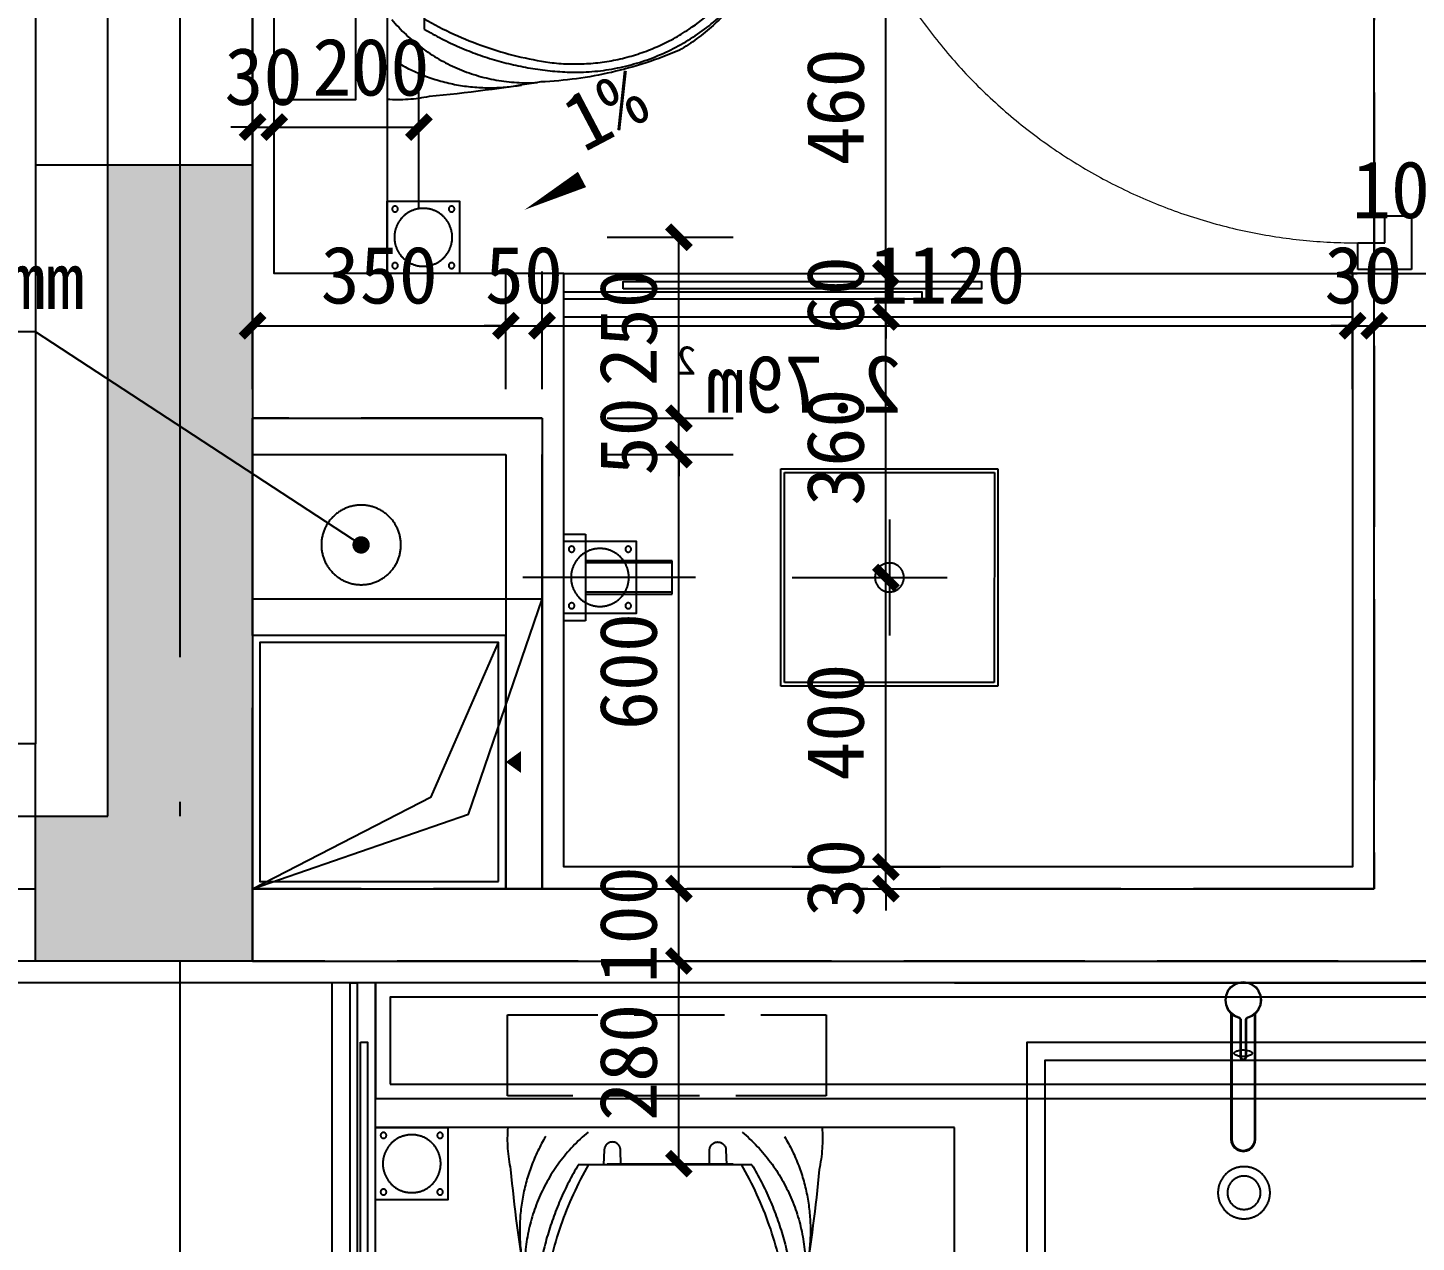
# Model space of a CAD drawing. Header units: millimetres. Extents: x -15 to 66915, y -15 to 18798.
# Drawn here: x 42905 to 44824, y 13074 to 14752 of the extents above; entities that cross this region are included whole.
import ezdxf
from ezdxf.xclip import XClip

# ---------------------------------------------------------------- set-up
doc = ezdxf.new("R2010")
doc.units = ezdxf.units.MM
doc.header["$LTSCALE"] = 1000
doc.header["$XCLIPFRAME"] = 2
for name, pattern in [('1#2#楼$0$DOTE', [2.42, 2, -0.2, 0.02, -0.2]), ('105-WC$0$__DASH', [0.35, 0.25, -0.1]), ('105-WC$0$DASH', [0.35, 0.25, -0.1]), ('105-墙体$0$给排水_排水-污水', [0]), ('DASH', [0.35, 0.25, -0.1])]:
    doc.linetypes.add(name, pattern=pattern)
doc.layers.get('Defpoints').update_dxf_attribs({"color": 4, "linetype": 'DASH'})
for name, color, linetype in [('1#2#楼$0$A-ANNO-DIM-SYMB', 3, 'Continuous'), ('1#2#楼$0$A-ANNO-DIMS', 3, 'Continuous'), ('1#2#楼$0$A-ANNO-DOTE', 10, '1#2#楼$0$DOTE'), ('1#2#楼$0$A-ANNO-IDEN', 3, 'Continuous'), ('1#2#楼$0$A-ANNO-TEXT', 7, 'Continuous'), ('105-WC$0$A-FLOR-SPCL', 225, 'Continuous'), ('105-WC$0$BS-STAIR', 225, 'Continuous'), ('105-WC$0$FF-FIXT', 225, 'Continuous'), ('105-WC$0$FF-洁具及配件', 31, 'Continuous'), ('105-WC$0$洁具', 225, 'Continuous'), ('105-墙体$0$A-COLU-CONC-HATC', 204, 'Continuous'), ('105-墙体$0$A-DOOR', 51, 'Continuous'), ('105-墙体$0$A-FLOR-UNDR', 177, 'Continuous'), ('105-墙体$0$A-FURN-MOVE', 47, 'Continuous'), ('105-墙体$0$A-WALL-BLOK', 131, 'Continuous'), ('105-墙体$0$A-WALL-CONC', 9, 'Continuous'), ('105-墙体$0$A-WALL-INSL', 241, 'Continuous'), ('105-墙体$0$A-WALL-STUD', 133, 'Continuous'), ('105-墙体$0$P_drainage-sanitary', 93, '105-墙体$0$给排水_排水-污水')]:
    doc.layers.add(name, color=color, linetype=linetype)
doc.styles.add('1#2#楼$0$_TCH_DIM', font='')
doc.styles.add('1#2#楼$0$_TCH_DIM_T3', font='')
doc.styles.add('105-WC$0$_TCH_SPACE', font='')
doc.styles.get('1#2#楼$0$_TCH_DIM').set_extended_font_data('SimSun')
doc.styles.get('1#2#楼$0$_TCH_DIM_T3').set_extended_font_data('SimSun')
doc.styles.get('105-WC$0$_TCH_SPACE').set_extended_font_data('SimSun')
doc.dimstyles.new('1#2#楼$0$_TCH_ARCH&&30', dxfattribs={"dimtxt": 79.303797, "dimasz": 30, "dimexe": 75, "dimexo": 90, "dimgap": 30, "dimtad": 1, "dimdec": 0, "dimzin": 0, "dimdsep": 46, "dimtxsty": '1#2#楼$0$_TCH_DIM_T3', "dimblk": '1#2#楼$0$_ArchTick', "dimcen": 0.09, "dimclrt": 7, "dimazin": 2, "dimtfac": 1, "dimtdec": 0, "dimtix": 1, "dimtmove": 2, "dimatfit": 3, "dimfxl": 100, "dimtolj": 1, "dimtzin": 0, "dimarcsym": 0})

# ---------------------------------------------------------------- blocks, each defined once
blk = doc.blocks.new('105-墙体$0$AUDIT_I_230620153711-0')
at = {"layer": '105-墙体$0$A-FLOR-UNDR'}
blk.add_lwpolyline([(0, 400), (400, 400), (400, 0), (0, 0)], close=True, dxfattribs=at)
blk.add_lwpolyline([(0, 0), (103.1, 298.2), (400, 400)], dxfattribs=at)
at = {"layer": '105-墙体$0$A-FURN-MOVE'}
blk.add_lwpolyline([(175, 350, 0, 30, 0), (175, 370.8, 30, 30, 0)], format="xyseb", dxfattribs=at)
for points in [[(0, 350), (350, 350), (350, 0), (0, 0)], [(10, 340), (340, 340), (340, 10), (10, 10)]]:
    blk.add_lwpolyline(points, close=True, dxfattribs=at)
blk.add_lwpolyline([(0, 0), (127.1, 246.7), (340, 340)], dxfattribs=at)
blk = doc.blocks.new('105-墙体$0$$WINLIB2D$00000001')
at = {"color": 0}
for points in [[(-0.5, 0.5), (-0.5, -0.5)], [(-0.5, 0.5), (0.5, 0.5)], [(0.5, -0.5), (0.5, 0.5)], [(0.5, 0.1667), (-0.5, 0.1667)], [(0.5, -0.1667), (-0.5, -0.1667)], [(-0.5, -0.5), (0.5, -0.5)]]:
    blk.add_lwpolyline(points, dxfattribs=at)
blk = doc.blocks.new('105-墙体$0$$DorLib2D$00000009')
for p, q in [((0.4129, 0.9053), (0.4129, 0.0807)), ((0.4541, 0.9053), (0.4129, 0.9053)), ((0.4541, 0.0807), (0.4541, 0.9053)), ((0.4129, 0.7822), (0.378, 0.7822)), ((0.489, 0.7822), (0.4541, 0.7822)), ((0.4129, 0.6235), (0.378, 0.6235)), ((0.489, 0.6235), (0.4541, 0.6235)), ((-0.4941, 0.0807), (-0.4529, 0.0807)), ((-0.4941, -0.0018), (-0.4941, 0.0807)), ((-0.4529, 0.0807), (-0.4529, 0.0395)), ((0.4129, 0.0807), (0.4541, 0.0807)), ((0.4953, 0.0807), (0.4541, 0.0807)), ((0.4541, 0.0807), (0.4541, 0.0395)), ((0.4953, -0.0018), (0.4953, 0.0807)), ((-0.4529, 0.0395), (-0.4117, 0.0395)), ((-0.4117, 0.0395), (-0.4117, -0.0018)), ((0.4541, 0.0395), (0.4129, 0.0395)), ((0.4129, 0.0395), (0.4129, -0.0018)), ((-0.4941, -0.0018), (-0.4941, -0.0018)), ((-0.4117, -0.0018), (-0.4941, -0.0018)), ((0.4129, -0.0018), (0.4953, -0.0018)), ((0.4953, -0.0018), (0.4953, -0.0018))]:
    blk.add_line(p, q)
at = {"lineweight": 13}
for p, q in [((0.378, 0.7822), (0.378, 0.6235)), ((0.489, 0.7822), (0.489, 0.6235))]:
    blk.add_line(p, q, dxfattribs=at)
blk.add_arc((0.3716, 0.0817), 0.8246, 87.134, 180.0717, dxfattribs=at)
blk = doc.blocks.new('105-墙体')
at = {"layer": '105-墙体$0$A-COLU-CONC-HATC'}
for points in [[(-700, 6200), (-700, 7100), (-900, 7100), (-900, 6000)], [(-900, 6000), (-600, 6000), (-600, 6200), (-700, 6200)]]:
    blk.add_hatch(color=256, dxfattribs=at).paths.add_polyline_path(points)
at = {"layer": '105-墙体$0$A-DOOR'}
blk.add_line((-2450, 6950), (-2450, 7850), dxfattribs=at)
at = {"layer": '105-墙体$0$A-WALL-BLOK'}
for p, q in [((-2450, 6950), (-2550, 6950)), ((-2450, 6100), (-2450, 6950)), ((-1250, 6100), (-2450, 6100)), ((-900, 6100), (-1250, 6100)), ((-900, 6000), (-900, 6100)), ((-2450, 6000), (-2750, 6000)), ((-1250, 6000), (-2450, 6000)), ((-900, 6000), (-1250, 6000))]:
    blk.add_line(p, q, dxfattribs=at)
at = {"layer": '105-墙体$0$A-WALL-CONC'}
for p, q in [((-700, 7100), (-900, 7100)), ((-900, 7100), (-900, 6000)), ((-700, 6200), (-700, 7100)), ((-600, 6200), (-700, 6200)), ((-600, 6000), (-600, 6200)), ((-900, 6000), (-600, 6000))]:
    blk.add_line(p, q, dxfattribs=at)
at = {"layer": '105-墙体$0$A-WALL-INSL'}
for q in [(-700, 7100), (-600, 6300)]:
    blk.add_line((-600, 7100), q, dxfattribs=at)
at = {"layer": '105-墙体$0$A-WALL-STUD'}
for p, q in [((-900, 6750), (-1300, 6750)), ((-1300, 6750), (-1300, 6100)), ((-900, 6700), (-900, 6750)), ((-900, 6700), (-1250, 6700)), ((-1250, 6700), (-1250, 6100))]:
    blk.add_line(p, q, dxfattribs=at)
at = {"layer": '105-墙体$0$P_drainage-sanitary'}
blk.add_circle((-1050, 6575), 55, dxfattribs=at)
at = {"layer": '105-墙体$0$A-DOOR'}
for name, p, xscale, yscale, zscale, rotation in [('105-墙体$0$$DorLib2D$00000009', (-2500, 7400), 900, -900, 100, 90), ('105-墙体$0$$WINLIB2D$00000001', (-750, 7450), 700, -300, 300, 270), ('105-墙体$0$$WINLIB2D$00000001', (-375, 6150), -450, 300, 300, 180)]:
    blk.add_blockref(name, p, dxfattribs=dict(at, xscale=xscale, yscale=yscale, zscale=zscale, rotation=rotation))
at = {"layer": '105-墙体$0$A-FURN-MOVE', "rotation": 90}
blk.add_blockref('105-墙体$0$AUDIT_I_230620153711-0', (-900, 6100), dxfattribs=at)
blk = doc.blocks.new('105-WC$0$A$C569A68CE')
at = {"layer": '105-WC$0$A-FLOR-SPCL'}
for p, q in [((-17.2, -195.2), (-16.1, -195.2)), ((14, -195.2), (15.1, -195.2))]:
    blk.add_line(p, q, dxfattribs=at)
for points in [[(20.6, 14.3), (16.6, 19.5), (11.4, 23.5), (5.4, 25.9), (-1, 26.8), (-7.5, 25.9), (-13.5, 23.5), (-18.7, 19.5), (-22.7, 14.3), (-25.1, 8.3), (-26, 1.8), (-25.1, -4.6), (-22.7, -10.6), (-18.7, -15.8), (-13.5, -19.8), (-7.6, -22.2), (-6.7, -22.7), (-6, -23.2), (-5.4, -24), (-5, -24.8), (-5, -25.7), (-5, -76.2), (-4.9, -77.3), (-4.6, -78.2), (-3.9, -79), (-3, -79.7), (-2.1, -80), (-1, -80.2), (0, -80), (0.9, -79.7), (1.8, -79), (2.5, -78.2), (2.9, -77.3), (3, -76.2), (3, -25.7), (3, -24.8), (3.3, -24), (3.9, -23.2), (4.6, -22.7), (5.5, -22.2), (11.4, -19.8), (16.6, -15.8), (20.6, -10.6), (23.1, -4.6), (24, 1.8), (23.1, 8.3)], [(20.2, 14), (16.3, 19.1), (11.2, 23), (5.3, 25.4), (-1, 26.3), (-7.3, 25.4), (-13.2, 23), (-18.3, 19.1), (-22.2, 14), (-24.6, 8.1), (-25.5, 1.8), (-24.6, -4.5), (-22.2, -10.4), (-18.3, -15.5), (-13.2, -19.4), (-7.3, -21.8), (-6.4, -22.3), (-5.6, -22.9), (-4.9, -23.8), (-4.5, -24.7), (-4.5, -25.7), (-4.5, -76.2), (-4.4, -77.2), (-4.1, -78), (-3.5, -78.7), (-2.7, -79.3), (-1.9, -79.6), (-1, -79.7), (-0.1, -79.6), (0.7, -79.3), (1.5, -78.7), (2.1, -78), (2.4, -77.2), (2.5, -76.2), (2.5, -25.7), (2.5, -24.7), (2.9, -23.8), (3.6, -22.9), (4.4, -22.3), (5.3, -21.8), (11.2, -19.4), (16.3, -15.5), (20.2, -10.4), (22.6, -4.5), (23.5, 1.8), (22.6, 8.1)], [(16, -16.3), (15, -17.1), (15, -190.2), (14.4, -194.3), (12.8, -198.2), (10.3, -201.5), (7, -204), (3.1, -205.6), (-1, -206.2), (-5.2, -205.6), (-9, -204), (-12.3, -201.5), (-14.9, -198.2), (-16.5, -194.3), (-17, -190.2), (-17, -17.1), (-18, -16.3), (-18, -190.2), (-17.5, -194.6), (-15.8, -198.7), (-13.1, -202.2), (-9.5, -204.9), (-5.4, -206.6), (-1, -207.2), (3.4, -206.6), (7.5, -204.9), (11, -202.2), (13.7, -198.7), (15.4, -194.6), (16, -190.2)], [(15, -17.1), (11.4, -19.8), (5.5, -22.2), (4.6, -22.7), (3.9, -23.2), (3.3, -24), (3, -24.8), (3, -25.7), (3, -76.2), (2.8, -77.9), (1.8, -79), (0.5, -80), (-1.6, -80.2), (-3, -79.7), (-3.9, -79), (-4.9, -77.9), (-5, -76.2), (-5, -25.7), (-5, -24.8), (-5.4, -24), (-6, -23.2), (-6.7, -22.7), (-7.6, -22.2), (-13.5, -19.8), (-17, -17.1), (-17, -190.2), (-16.5, -194.3), (-14.9, -198.2), (-12.3, -201.5), (-9, -204), (-5.2, -205.6), (-1, -206.2), (3.1, -205.6), (7, -204), (10.3, -201.5), (12.8, -198.2), (14.4, -194.3), (15, -190.2)]]:
    blk.add_lwpolyline(points, close=True, dxfattribs=at)
blk.add_lwpolyline([(-13.5, -71.5), (-13.5, -71.3), (-13.5, -71.2), (-13.4, -71), (-13.4, -70.8), (-13.3, -70.6), (-13.2, -70.5), (-13.1, -70.3), (-12.9, -70.1), (-12.8, -70), (-12.6, -69.8), (-12.2, -69.5), (-11.7, -69.2), (-11.1, -68.9), (-10.5, -68.6), (-9.9, -68.3), (-9.2, -68.1), (-7.6, -67.7), (-5.8, -67.4), (-4, -67.2), (-2, -67), (-0.1, -67), (1.9, -67.2), (3.7, -67.4), (5.5, -67.7), (7.1, -68.1), (7.8, -68.3), (8.5, -68.6), (9.1, -68.9), (9.6, -69.2), (10.1, -69.5), (10.5, -69.8), (10.7, -70), (10.9, -70.1), (11, -70.3), (11.1, -70.5), (11.2, -70.6), (11.3, -70.8), (11.4, -71), (11.4, -71.2), (11.5, -71.3), (11.5, -71.5), (11.5, -71.7), (11.4, -71.9), (11.4, -72.1), (11.3, -72.2), (11.2, -72.4), (11.1, -72.6), (11, -72.7), (10.9, -72.9), (10.7, -73.1), (10.5, -73.2), (10.1, -73.6), (9.6, -73.9), (9.1, -74.2), (8.5, -74.4), (7.8, -74.7), (7.1, -74.9), (5.5, -75.4), (3.7, -75.7), (1.9, -75.9), (-0.1, -76), (-2, -76), (-4, -75.9), (-5.8, -75.7), (-7.6, -75.4), (-9.2, -74.9), (-9.9, -74.7), (-10.5, -74.4), (-11.1, -74.2), (-11.7, -73.9), (-12.2, -73.6), (-12.6, -73.2), (-12.8, -73.1), (-12.9, -72.9), (-13.1, -72.7), (-13.2, -72.6), (-13.3, -72.4), (-13.4, -72.2), (-13.4, -72.1), (-13.5, -71.9), (-13.5, -71.7), (-13.5, -71.5)], dxfattribs=at)
blk = doc.blocks.new('105-WC$0$A$C05716B03')
at = {"layer": '105-WC$0$A-FLOR-SPCL'}
for points in [[(-100, 400), (500, 400), (500, 0), (-100, 0)], [(475, 25), (-75, 25), (-75, 375), (475, 375)]]:
    blk.add_lwpolyline(points, close=True, dxfattribs=at)
for radius in [36, 23]:
    blk.add_circle((200, 192.2), radius, dxfattribs=at)
blk = doc.blocks.new('105-WC$0$A$C4A066A6E')
at = {"layer": '105-WC$0$FF-FIXT', "color": 8}
blk.add_blockref('105-WC$0$A$C569A68CE', (0, 456.5), dxfattribs=at)
at = {"layer": '105-WC$0$FF-洁具及配件', "color": 8, "ltscale": 0.01, "xscale": -1}
blk.add_blockref('105-WC$0$A$C05716B03', (200, 0), dxfattribs=at)
blk = doc.blocks.new('105-WC$0$dfghrtjrtuj6')
at = {"layer": '105-WC$0$A-FLOR-SPCL'}
for points in [[(-217, 0, 0.071142), (-213, -58.1, 0.019152), (-192.8, -212.4, 0.090609), (-149, -404.1, 0.163158), (-38.2, -508, 0.273043), (72.6, -489.5, 0.094885), (149, -404.1, 0.090609), (192.8, -212.4, 0.019152), (213, -58.1, 0.071142), (217, 0)], [(-165, -12.4, 0.180688), (-197.1, -185.5, -4.705295)], [(-106.5, -6.4, 0.237416), (-193.6, -207.9, -3.87225)], [(106.5, -6.4, -0.237416), (193.6, -207.9, 3.87225)], [(165, -12.4, -0.180688), (197.1, -185.5, 4.705295)], [(-61.3, -50.9), (-61.5, -31.5, 1.018669), (-84.1, -31.5), (-85.1, -51.1)], [(61.3, -50.9), (61.5, -31.5, -1.018669), (84.1, -31.5), (85.1, -51.1)], [(-119.9, -51.4, 0.129606), (-179.5, -259.3, 0.211204), (-80.1, -482.5, 2.252949)], [(105.7, -51.3, -0.095348), (165.9, -224.7, -0.180567), (119.8, -417.3, -0.059956), (65.2, -480.7, -0.149733), (0, -503.9, -0.149733), (-65.2, -480.7, -0.059956), (-119.9, -417.3, -0.180567), (-165.9, -224.7, -0.095348), (-105.7, -51.3, 0.095348)], [(119.9, -51.4, -0.129606), (179.5, -259.3, -0.211204), (80.1, -482.5, -2.252949)]]:
    blk.add_lwpolyline(points, format="xyb", dxfattribs=at)
blk.add_lwpolyline([(-119.9, -51.4), (119.9, -51.4)], dxfattribs=at)
blk = doc.blocks.new('105-WC$0$A$C446C3F73')
at = {"layer": '105-WC$0$A-FLOR-SPCL'}
blk.add_lwpolyline([(-50, -50), (50, -50), (50, 50), (-50, 50)], close=True, dxfattribs=at)
for centre, radius in [((-39.1, 39.1), 4), ((0, 0), 40), ((39.1, 39.1), 4), ((-39.1, -39.1), 4), ((39.1, -39.1), 4)]:
    blk.add_circle(centre, radius, dxfattribs=at)
blk = doc.blocks.new('105-WC$0$fffterthfhfghfghrtth')
at = {"color": 0, "ltscale": 300}
blk.add_line((-182.2, 0), (56.6, 0), dxfattribs=at)
at = {"color": 0, "linetype": '105-WC$0$DASH', "ltscale": 300}
for points in [[(-300, 150), (-600, 150), (-600, -150), (-300, -150)], [(-305, 145), (-595, 145), (-595, -145), (-305, -145)], [(-30, 60), (-30, -60), (0, -60), (0, 60)], [(-30, 23), (-30, -23), (-150, -23), (-150, 23)], [(-150, -20), (-150, 20), (-30, 20), (-30, -20)]]:
    blk.add_lwpolyline(points, close=True, dxfattribs=at)
for points in [[(-450, 80), (-450, -80)], [(-370, 0), (-530, 0)]]:
    blk.add_lwpolyline(points, dxfattribs=at)
blk.add_circle((-450, 0), 20, dxfattribs=at)
blk = doc.blocks.new('105-WC', base_point=(0, -1800))
at = {"layer": '105-WC$0$A-FLOR-SPCL'}
for p, q in [((-185.9, -30), (-185.9, -950)), ((-970, -2130), (-170, -2130))]:
    blk.add_line(p, q, dxfattribs=at)
for points in [[(-1550, -950), (-1520, -950), (-1520, -1770), (-430, -1770), (-430, -950), (-30, -950), (-30, -30), (-1520, -30), (-1520, -50), (-1550, -50)], [(-1750, -3500), (-1750, -3470), (-1820, -3470), (-1820, -1930), (770, -1930), (770, -3470), (-850, -3470), (-850, -3500)], [(-970, -1930), (-1820, -1930), (-1820, -2530), (-970, -2530), (-970, -2130)]]:
    blk.add_lwpolyline(points, dxfattribs=at)
for points in [[(-142.3, -269.8), (-142.3, -710.2), (-30, -710.2), (-30, -269.8)], [(-512.2, -971), (-512.2, -961), (-1007.2, -961), (-1007.2, -971)], [(-430, -985.3), (-430, -975.3), (-925, -975.3), (-925, -985.3)], [(-170, -2090), (-1820, -2090), (-1820, -1930), (-170, -1930)], [(-134.7, -1929.9), (-144.7, -1929.9), (-144.7, -2524.9), (-134.7, -2524.9)], [(-190, -2070), (-1800, -2070), (-1800, -1950), (-190, -1950)], [(-149, -2012.1), (-159, -2012.1), (-159, -2607.1), (-149, -2607.1)]]:
    blk.add_lwpolyline(points, close=True, dxfattribs=at)
at = {"layer": '105-WC$0$A-FLOR-SPCL', "linetype": '105-WC$0$__DASH', "ltscale": 0.5}
blk.add_lwpolyline([(-792.7, -2086.4), (-352.3, -2086.4), (-352.3, -1974.1), (-792.7, -1974.1)], close=True, dxfattribs=at)
at = {"layer": '105-WC$0$BS-STAIR'}
for points in [[(-430, -950), (-1526.4, -950)], [(-430, -1010), (-1520, -1010)], [(-170, -3470), (-170, -1929.9)], [(-110, -3470), (-110, -1929.9)]]:
    blk.add_lwpolyline(points, dxfattribs=at)
at = {"layer": 'Defpoints'}
for points in [[(0, -1800), (0, 0), (-1550, 0), (-1550, -1800)], [(-400, -1150), (0, -1150), (0, -1800), (-400, -1800)], [(-1850, -1900), (800, -1900), (800, -3500), (-1850, -3500)]]:
    blk.add_lwpolyline(points, close=True, dxfattribs=at)
at = {"layer": '105-WC$0$A-FLOR-SPCL'}
for name, p, rotation in [('105-WC$0$dfghrtjrtuj6', (-185.9, -492.5), 270), ('105-WC$0$A$C446C3F73', (-235.9, -900), 180), ('105-WC$0$A$C446C3F73', (-480, -1370), 180), ('105-WC$0$A$C446C3F73', (-220, -2180), 90.00000000000001)]:
    blk.add_blockref(name, p, dxfattribs=dict(at, rotation=rotation))
at = {"layer": '105-WC$0$A-FLOR-SPCL', "xscale": -1}
blk.add_blockref('105-WC$0$A$C4A066A6E', (-1370, -2412.3), dxfattribs=at)
at = {"layer": '105-WC$0$FF-洁具及配件'}
blk.add_blockref('105-WC$0$dfghrtjrtuj6', (-570, -2130), dxfattribs=at)
at = {"layer": '105-WC$0$洁具', "extrusion": (0, 0, -1), "xscale": -1, "zscale": -1, "rotation": 359.9996984089175}
blk.add_blockref('105-WC$0$fffterthfhfghfghrtth', (430, -1370), dxfattribs=at)
at = {"layer": 'Defpoints', "style": '105-WC$0$_TCH_SPACE'}
for s, height, p in [('2', 39.7, (-612.9, -1089.6)), ('2.79m', 79.3, (-896.5, -1142.1))]:
    blk.add_text(s, height=height, dxfattribs=at).set_placement(p)
blk = doc.blocks.new('1#2#楼$0$bhgtfv')
ref = blk.add_blockref('105-墙体', (-6450, -10150), dxfattribs=dict(xscale=-1))
XClip(ref).set_block_clipping_path([(350, -2100.286610051), (-10450.0000000001, -2100), (-10449.9999999991, 4300.0000000001), (-7750, 4299.9999999999), (-7750, 11799.713389949), (349.9999999998, 11799.713389949)])
ref = blk.add_blockref('105-WC', (-5550, -4050), dxfattribs=dict(xscale=-1))
XClip(ref).set_block_clipping_path([(1250, -10000.2868623872), (-9550.0000000001, -10000.0002523362), (-9549.9999999991, -3600.0002523361), (-6850, -3600.0002523363), (-6850, 3899.7131376128), (1249.9999999997, 3899.7131376128)])
blk = doc.blocks.new('1#2#楼$0$_ArchTick')
at = {"color": 0, "linetype": 'ByBlock', "const_width": 0.4}
blk.add_lwpolyline([(-0.5, -0.5), (0.5, 0.5)], dxfattribs=at)
blk = doc.blocks.new('*D845')
at = {"layer": '1#2#楼$0$A-ANNO-DIMS', "color": 0, "lineweight": -2, "transparency": 16777216}
for p, q in [((43215.5, 14252.7), (43215.5, 14415.6)), ((43565.5, 14252.7), (43565.5, 14415.6)), ((43215.5, 14340.6), (43565.5, 14340.6))]:
    blk.add_line(p, q, dxfattribs=at)
at = {"layer": 'Defpoints', "color": 0, "transparency": 16777216}
for p in [(43565.5, 14340.6), (43215.5, 14162.7), (43565.5, 14162.7)]:
    blk.add_point(p, dxfattribs=at)
at = {"layer": '1#2#楼$0$A-ANNO-DIMS', "color": 0, "lineweight": -2, "transparency": 16777216, "xscale": 30, "yscale": 30, "zscale": 30, "rotation": 180}
blk.add_blockref('1#2#楼$0$_ArchTick', (43215.5, 14340.6), dxfattribs=at)
at = {"layer": '1#2#楼$0$A-ANNO-DIMS', "color": 0, "lineweight": -2, "transparency": 16777216, "xscale": 30, "yscale": 30, "zscale": 30}
blk.add_blockref('1#2#楼$0$_ArchTick', (43565.5, 14340.6), dxfattribs=at)
at = {"layer": '1#2#楼$0$A-ANNO-DIMS', "color": 7, "transparency": 16777216, "insert": (43390.5, 14410.2), "char_height": 79.3, "attachment_point": 5, "style": '1#2#楼$0$_TCH_DIM_T3'}
blk.add_mtext('\\A1;350', dxfattribs=at)
blk = doc.blocks.new('*D846')
at = {"layer": '1#2#楼$0$A-ANNO-DIMS', "color": 0, "lineweight": -2, "transparency": 16777216}
for p, q in [((43565.5, 14252.7), (43565.5, 14415.6)), ((43615.5, 14252.7), (43615.5, 14415.6)), ((43565.5, 14340.6), (43535.5, 14340.6)), ((43565.5, 14340.6), (43615.5, 14340.6)), ((43615.5, 14340.6), (43645.5, 14340.6))]:
    blk.add_line(p, q, dxfattribs=at)
at = {"layer": 'Defpoints', "color": 0, "transparency": 16777216}
for p in [(43615.5, 14340.6), (43565.5, 14162.7), (43615.5, 14162.7)]:
    blk.add_point(p, dxfattribs=at)
at = {"layer": '1#2#楼$0$A-ANNO-DIMS', "color": 0, "lineweight": -2, "transparency": 16777216, "xscale": 30, "yscale": 30, "zscale": 30}
blk.add_blockref('1#2#楼$0$_ArchTick', (43565.5, 14340.6), dxfattribs=at)
at = {"layer": '1#2#楼$0$A-ANNO-DIMS', "color": 0, "lineweight": -2, "transparency": 16777216, "xscale": 30, "yscale": 30, "zscale": 30, "rotation": 180}
blk.add_blockref('1#2#楼$0$_ArchTick', (43615.5, 14340.6), dxfattribs=at)
at = {"layer": '1#2#楼$0$A-ANNO-DIMS', "color": 7, "transparency": 16777216, "insert": (43590.5, 14410.2), "char_height": 79.3, "attachment_point": 5, "style": '1#2#楼$0$_TCH_DIM_T3'}
blk.add_mtext('\\A1;50', dxfattribs=at)
blk = doc.blocks.new('*D847')
at = {"layer": '1#2#楼$0$A-ANNO-DIMS', "color": 0, "lineweight": -2, "transparency": 16777216}
for p, q in [((43615.5, 14252.7), (43615.5, 14415.6)), ((44735.5, 14252.7), (44735.5, 14415.6)), ((43615.5, 14340.6), (44735.5, 14340.6))]:
    blk.add_line(p, q, dxfattribs=at)
at = {"layer": 'Defpoints', "color": 0, "transparency": 16777216}
for p in [(44735.5, 14340.6), (43615.5, 14162.7), (44735.5, 14162.7)]:
    blk.add_point(p, dxfattribs=at)
at = {"layer": '1#2#楼$0$A-ANNO-DIMS', "color": 0, "lineweight": -2, "transparency": 16777216, "xscale": 30, "yscale": 30, "zscale": 30, "rotation": 180}
blk.add_blockref('1#2#楼$0$_ArchTick', (43615.5, 14340.6), dxfattribs=at)
at = {"layer": '1#2#楼$0$A-ANNO-DIMS', "color": 0, "lineweight": -2, "transparency": 16777216, "xscale": 30, "yscale": 30, "zscale": 30}
blk.add_blockref('1#2#楼$0$_ArchTick', (44735.5, 14340.6), dxfattribs=at)
at = {"layer": '1#2#楼$0$A-ANNO-DIMS', "color": 7, "transparency": 16777216, "insert": (44175.5, 14410.2), "char_height": 79.3, "attachment_point": 5, "style": '1#2#楼$0$_TCH_DIM_T3'}
blk.add_mtext('\\A1;1120', dxfattribs=at)
blk = doc.blocks.new('*D848')
at = {"layer": '1#2#楼$0$A-ANNO-DIMS', "color": 0, "lineweight": -2, "transparency": 16777216}
for p, q in [((44735.5, 14252.7), (44735.5, 14415.6)), ((44765.5, 14252.7), (44765.5, 14415.6)), ((44735.5, 14340.6), (44705.5, 14340.6)), ((44735.5, 14340.6), (44765.5, 14340.6)), ((44765.5, 14340.6), (44795.5, 14340.6))]:
    blk.add_line(p, q, dxfattribs=at)
at = {"layer": 'Defpoints', "color": 0, "transparency": 16777216}
for p in [(44765.5, 14340.6), (44735.5, 14162.7), (44765.5, 14162.7)]:
    blk.add_point(p, dxfattribs=at)
at = {"layer": '1#2#楼$0$A-ANNO-DIMS', "color": 0, "lineweight": -2, "transparency": 16777216, "xscale": 30, "yscale": 30, "zscale": 30}
blk.add_blockref('1#2#楼$0$_ArchTick', (44735.5, 14340.6), dxfattribs=at)
at = {"layer": '1#2#楼$0$A-ANNO-DIMS', "color": 0, "lineweight": -2, "transparency": 16777216, "xscale": 30, "yscale": 30, "zscale": 30, "rotation": 180}
blk.add_blockref('1#2#楼$0$_ArchTick', (44765.5, 14340.6), dxfattribs=at)
at = {"layer": '1#2#楼$0$A-ANNO-DIMS', "color": 7, "transparency": 16777216, "insert": (44750.5, 14410.2), "char_height": 79.3, "attachment_point": 5, "style": '1#2#楼$0$_TCH_DIM_T3'}
blk.add_mtext('\\A1;30', dxfattribs=at)
blk = doc.blocks.new('*D849')
at = {"layer": '1#2#楼$0$A-ANNO-DIMS', "color": 0, "lineweight": -2, "transparency": 16777216}
for p, q in [((44765.5, 14252.7), (44765.5, 14415.6)), ((44865.5, 14252.7), (44865.5, 14415.6)), ((44765.5, 14340.6), (44865.5, 14340.6))]:
    blk.add_line(p, q, dxfattribs=at)
at = {"layer": 'Defpoints', "color": 0, "transparency": 16777216}
for p in [(44865.5, 14340.6), (44765.5, 14162.7), (44865.5, 14162.7)]:
    blk.add_point(p, dxfattribs=at)
at = {"layer": '1#2#楼$0$A-ANNO-DIMS', "color": 0, "lineweight": -2, "transparency": 16777216, "xscale": 30, "yscale": 30, "zscale": 30, "rotation": 180}
blk.add_blockref('1#2#楼$0$_ArchTick', (44765.5, 14340.6), dxfattribs=at)
at = {"layer": '1#2#楼$0$A-ANNO-DIMS', "color": 0, "lineweight": -2, "transparency": 16777216, "xscale": 30, "yscale": 30, "zscale": 30}
blk.add_blockref('1#2#楼$0$_ArchTick', (44865.5, 14340.6), dxfattribs=at)
at = {"layer": '1#2#楼$0$A-ANNO-DIMS', "color": 7, "transparency": 16777216, "insert": (44815.5, 14528.1), "char_height": 79.3, "attachment_point": 5, "style": '1#2#楼$0$_TCH_DIM_T3'}
blk.add_mtext('\\A1;100', dxfattribs=at)
blk = doc.blocks.new('*D854')
at = {"layer": '1#2#楼$0$A-ANNO-DIMS', "color": 0, "lineweight": -2, "transparency": 16777216}
for p, q in [((43705.5, 13462.7), (43879.6, 13462.7)), ((43804.6, 13182.7), (43804.6, 13462.7)), ((43705.5, 13182.7), (43879.6, 13182.7))]:
    blk.add_line(p, q, dxfattribs=at)
at = {"layer": 'Defpoints', "color": 0, "transparency": 16777216}
for p in [(43615.5, 13462.7), (43804.6, 13462.7), (43615.5, 13182.7)]:
    blk.add_point(p, dxfattribs=at)
at = {"layer": '1#2#楼$0$A-ANNO-DIMS', "color": 0, "lineweight": -2, "transparency": 16777216, "xscale": 30, "yscale": 30, "zscale": 30}
for p, rotation in [((43804.6, 13462.7), 90), ((43804.6, 13182.7), 270)]:
    blk.add_blockref('1#2#楼$0$_ArchTick', p, dxfattribs=dict(at, rotation=rotation))
at = {"layer": '1#2#楼$0$A-ANNO-DIMS', "color": 7, "transparency": 16777216, "insert": (43735, 13322.7), "char_height": 79.3, "attachment_point": 5, "rotation": 90, "style": '1#2#楼$0$_TCH_DIM_T3'}
blk.add_mtext('\\A1;280', dxfattribs=at)
blk = doc.blocks.new('*D855')
at = {"layer": '1#2#楼$0$A-ANNO-DIMS', "color": 0, "lineweight": -2, "transparency": 16777216}
for p, q in [((43804.6, 13562.7), (43804.6, 13592.7)), ((43705.5, 13562.7), (43879.6, 13562.7)), ((43804.6, 13462.7), (43804.6, 13562.7)), ((43705.5, 13462.7), (43879.6, 13462.7)), ((43804.6, 13462.7), (43804.6, 13432.7))]:
    blk.add_line(p, q, dxfattribs=at)
at = {"layer": 'Defpoints', "color": 0, "transparency": 16777216}
for p in [(43615.5, 13562.7), (43804.6, 13562.7), (43615.5, 13462.7)]:
    blk.add_point(p, dxfattribs=at)
at = {"layer": '1#2#楼$0$A-ANNO-DIMS', "color": 0, "lineweight": -2, "transparency": 16777216, "xscale": 30, "yscale": 30, "zscale": 30}
for p, rotation in [((43804.6, 13562.7), 270), ((43804.6, 13462.7), 90)]:
    blk.add_blockref('1#2#楼$0$_ArchTick', p, dxfattribs=dict(at, rotation=rotation))
at = {"layer": '1#2#楼$0$A-ANNO-DIMS', "color": 7, "transparency": 16777216, "insert": (43735, 13512.7), "char_height": 79.3, "attachment_point": 5, "rotation": 90, "style": '1#2#楼$0$_TCH_DIM_T3'}
blk.add_mtext('\\A1;100', dxfattribs=at)
blk = doc.blocks.new('*D856')
at = {"layer": '1#2#楼$0$A-ANNO-DIMS', "color": 0, "lineweight": -2, "transparency": 16777216}
for p, q in [((43705.5, 14162.7), (43879.6, 14162.7)), ((43804.6, 13562.7), (43804.6, 14162.7)), ((43705.5, 13562.7), (43879.6, 13562.7))]:
    blk.add_line(p, q, dxfattribs=at)
at = {"layer": 'Defpoints', "color": 0, "transparency": 16777216}
for p in [(43615.5, 14162.7), (43804.6, 14162.7), (43615.5, 13562.7)]:
    blk.add_point(p, dxfattribs=at)
at = {"layer": '1#2#楼$0$A-ANNO-DIMS', "color": 0, "lineweight": -2, "transparency": 16777216, "xscale": 30, "yscale": 30, "zscale": 30}
for p, rotation in [((43804.6, 14162.7), 90), ((43804.6, 13562.7), 270)]:
    blk.add_blockref('1#2#楼$0$_ArchTick', p, dxfattribs=dict(at, rotation=rotation))
at = {"layer": '1#2#楼$0$A-ANNO-DIMS', "color": 7, "transparency": 16777216, "insert": (43735, 13862.7), "char_height": 79.3, "attachment_point": 5, "rotation": 90, "style": '1#2#楼$0$_TCH_DIM_T3'}
blk.add_mtext('\\A1;600', dxfattribs=at)
blk = doc.blocks.new('*D857')
at = {"layer": '1#2#楼$0$A-ANNO-DIMS', "color": 0, "lineweight": -2, "transparency": 16777216}
for p, q in [((43804.6, 14212.7), (43804.6, 14242.7)), ((43705.5, 14212.7), (43879.6, 14212.7)), ((43804.6, 14162.7), (43804.6, 14212.7)), ((43705.5, 14162.7), (43879.6, 14162.7)), ((43804.6, 14162.7), (43804.6, 14132.7))]:
    blk.add_line(p, q, dxfattribs=at)
at = {"layer": 'Defpoints', "color": 0, "transparency": 16777216}
for p in [(43615.5, 14212.7), (43804.6, 14212.7), (43615.5, 14162.7)]:
    blk.add_point(p, dxfattribs=at)
at = {"layer": '1#2#楼$0$A-ANNO-DIMS', "color": 0, "lineweight": -2, "transparency": 16777216, "xscale": 30, "yscale": 30, "zscale": 30}
for p, rotation in [((43804.6, 14212.7), 270), ((43804.6, 14162.7), 90)]:
    blk.add_blockref('1#2#楼$0$_ArchTick', p, dxfattribs=dict(at, rotation=rotation))
at = {"layer": '1#2#楼$0$A-ANNO-DIMS', "color": 7, "transparency": 16777216, "insert": (43735, 14187.7), "char_height": 79.3, "attachment_point": 5, "rotation": 90, "style": '1#2#楼$0$_TCH_DIM_T3'}
blk.add_mtext('\\A1;50', dxfattribs=at)
blk = doc.blocks.new('*D858')
at = {"layer": '1#2#楼$0$A-ANNO-DIMS', "color": 0, "lineweight": -2, "transparency": 16777216}
for p, q in [((43705.5, 14462.7), (43879.6, 14462.7)), ((43804.6, 14212.7), (43804.6, 14462.7)), ((43705.5, 14212.7), (43879.6, 14212.7))]:
    blk.add_line(p, q, dxfattribs=at)
at = {"layer": 'Defpoints', "color": 0, "transparency": 16777216}
for p in [(43615.5, 14462.7), (43804.6, 14462.7), (43615.5, 14212.7)]:
    blk.add_point(p, dxfattribs=at)
at = {"layer": '1#2#楼$0$A-ANNO-DIMS', "color": 0, "lineweight": -2, "transparency": 16777216, "xscale": 30, "yscale": 30, "zscale": 30}
for p, rotation in [((43804.6, 14462.7), 90), ((43804.6, 14212.7), 270)]:
    blk.add_blockref('1#2#楼$0$_ArchTick', p, dxfattribs=dict(at, rotation=rotation))
at = {"layer": '1#2#楼$0$A-ANNO-DIMS', "color": 7, "transparency": 16777216, "insert": (43735, 14337.7), "char_height": 79.3, "attachment_point": 5, "rotation": 90, "style": '1#2#楼$0$_TCH_DIM_T3'}
blk.add_mtext('\\A1;250', dxfattribs=at)
blk = doc.blocks.new('*D861')
at = {"layer": '1#2#楼$0$A-ANNO-DIMS', "color": 0, "lineweight": -2, "transparency": 16777216}
for p, q in [((43961.1, 14873.1), (44165.7, 14873.1)), ((44090.7, 14412.7), (44090.7, 14873.1)), ((43961.1, 14412.7), (44165.7, 14412.7))]:
    blk.add_line(p, q, dxfattribs=at)
at = {"layer": 'Defpoints', "color": 0, "transparency": 16777216}
for p in [(43871.1, 14873.1), (44090.7, 14873.1), (43871.1, 14412.7)]:
    blk.add_point(p, dxfattribs=at)
at = {"layer": '1#2#楼$0$A-ANNO-DIMS', "color": 0, "lineweight": -2, "transparency": 16777216, "xscale": 30, "yscale": 30, "zscale": 30}
for p, rotation in [((44090.7, 14873.1), 90), ((44090.7, 14412.7), 270)]:
    blk.add_blockref('1#2#楼$0$_ArchTick', p, dxfattribs=dict(at, rotation=rotation))
at = {"layer": '1#2#楼$0$A-ANNO-DIMS', "color": 7, "transparency": 16777216, "insert": (44021.1, 14642.9), "char_height": 79.3, "attachment_point": 5, "rotation": 90, "style": '1#2#楼$0$_TCH_DIM_T3'}
blk.add_mtext('\\A1;460', dxfattribs=at)
blk = doc.blocks.new('*D862')
at = {"layer": '1#2#楼$0$A-ANNO-DIMS', "color": 0, "lineweight": -2, "transparency": 16777216}
for p, q in [((44090.7, 14412.7), (44090.7, 14442.7)), ((43961.1, 14412.7), (44165.7, 14412.7)), ((44090.7, 14352.7), (44090.7, 14412.7)), ((43961.1, 14352.7), (44165.7, 14352.7)), ((44090.7, 14352.7), (44090.7, 14322.7))]:
    blk.add_line(p, q, dxfattribs=at)
at = {"layer": 'Defpoints', "color": 0, "transparency": 16777216}
for p in [(43871.1, 14412.7), (44090.7, 14412.7), (43871.1, 14352.7)]:
    blk.add_point(p, dxfattribs=at)
at = {"layer": '1#2#楼$0$A-ANNO-DIMS', "color": 0, "lineweight": -2, "transparency": 16777216, "xscale": 30, "yscale": 30, "zscale": 30}
for p, rotation in [((44090.7, 14412.7), 270), ((44090.7, 14352.7), 90)]:
    blk.add_blockref('1#2#楼$0$_ArchTick', p, dxfattribs=dict(at, rotation=rotation))
at = {"layer": '1#2#楼$0$A-ANNO-DIMS', "color": 7, "transparency": 16777216, "insert": (44021.1, 14382.7), "char_height": 79.3, "attachment_point": 5, "rotation": 90, "style": '1#2#楼$0$_TCH_DIM_T3'}
blk.add_mtext('\\A1;60', dxfattribs=at)
blk = doc.blocks.new('*D863')
at = {"layer": '1#2#楼$0$A-ANNO-DIMS', "color": 0, "lineweight": -2, "transparency": 16777216}
for p, q in [((43961.1, 14352.7), (44165.7, 14352.7)), ((44090.7, 13992.7), (44090.7, 14352.7)), ((43961.1, 13992.7), (44165.7, 13992.7))]:
    blk.add_line(p, q, dxfattribs=at)
at = {"layer": 'Defpoints', "color": 0, "transparency": 16777216}
for p in [(43871.1, 14352.7), (44090.7, 14352.7), (43871.1, 13992.7)]:
    blk.add_point(p, dxfattribs=at)
at = {"layer": '1#2#楼$0$A-ANNO-DIMS', "color": 0, "lineweight": -2, "transparency": 16777216, "xscale": 30, "yscale": 30, "zscale": 30}
for p, rotation in [((44090.7, 14352.7), 90), ((44090.7, 13992.7), 270)]:
    blk.add_blockref('1#2#楼$0$_ArchTick', p, dxfattribs=dict(at, rotation=rotation))
at = {"layer": '1#2#楼$0$A-ANNO-DIMS', "color": 7, "transparency": 16777216, "insert": (44021.1, 14172.7), "char_height": 79.3, "attachment_point": 5, "rotation": 90, "style": '1#2#楼$0$_TCH_DIM_T3'}
blk.add_mtext('\\A1;360', dxfattribs=at)
blk = doc.blocks.new('*D864')
at = {"layer": '1#2#楼$0$A-ANNO-DIMS', "color": 0, "lineweight": -2, "transparency": 16777216}
for p, q in [((43961.1, 13992.7), (44165.7, 13992.7)), ((44090.7, 13592.7), (44090.7, 13992.7)), ((43961.1, 13592.7), (44165.7, 13592.7))]:
    blk.add_line(p, q, dxfattribs=at)
at = {"layer": 'Defpoints', "color": 0, "transparency": 16777216}
for p in [(43871.1, 13992.7), (44090.7, 13992.7), (43871.1, 13592.7)]:
    blk.add_point(p, dxfattribs=at)
at = {"layer": '1#2#楼$0$A-ANNO-DIMS', "color": 0, "lineweight": -2, "transparency": 16777216, "xscale": 30, "yscale": 30, "zscale": 30}
for p, rotation in [((44090.7, 13992.7), 90), ((44090.7, 13592.7), 270)]:
    blk.add_blockref('1#2#楼$0$_ArchTick', p, dxfattribs=dict(at, rotation=rotation))
at = {"layer": '1#2#楼$0$A-ANNO-DIMS', "color": 7, "transparency": 16777216, "insert": (44021.1, 13792.7), "char_height": 79.3, "attachment_point": 5, "rotation": 90, "style": '1#2#楼$0$_TCH_DIM_T3'}
blk.add_mtext('\\A1;400', dxfattribs=at)
blk = doc.blocks.new('*D865')
at = {"layer": '1#2#楼$0$A-ANNO-DIMS', "color": 0, "lineweight": -2, "transparency": 16777216}
for p, q in [((44090.7, 13592.7), (44090.7, 13622.7)), ((43961.1, 13592.7), (44165.7, 13592.7)), ((44090.7, 13562.7), (44090.7, 13592.7)), ((43961.1, 13562.7), (44165.7, 13562.7)), ((44090.7, 13562.7), (44090.7, 13532.7))]:
    blk.add_line(p, q, dxfattribs=at)
at = {"layer": 'Defpoints', "color": 0, "transparency": 16777216}
for p in [(43871.1, 13592.7), (44090.7, 13592.7), (43871.1, 13562.7)]:
    blk.add_point(p, dxfattribs=at)
at = {"layer": '1#2#楼$0$A-ANNO-DIMS', "color": 0, "lineweight": -2, "transparency": 16777216, "xscale": 30, "yscale": 30, "zscale": 30}
for p, rotation in [((44090.7, 13592.7), 270), ((44090.7, 13562.7), 90)]:
    blk.add_blockref('1#2#楼$0$_ArchTick', p, dxfattribs=dict(at, rotation=rotation))
at = {"layer": '1#2#楼$0$A-ANNO-DIMS', "color": 7, "transparency": 16777216, "insert": (44021.1, 13577.7), "char_height": 79.3, "attachment_point": 5, "rotation": 90, "style": '1#2#楼$0$_TCH_DIM_T3'}
blk.add_mtext('\\A1;30', dxfattribs=at)
blk = doc.blocks.new('*D866')
at = {"layer": '1#2#楼$0$A-ANNO-DIMS', "color": 0, "lineweight": -2, "transparency": 16777216}
for p, q in [((43245.5, 14502.7), (43245.5, 14690)), ((43445.3, 14502.7), (43445.3, 14690)), ((43245.5, 14615), (43445.3, 14615))]:
    blk.add_line(p, q, dxfattribs=at)
at = {"layer": 'Defpoints', "color": 0, "transparency": 16777216}
for p in [(43445.3, 14615), (43245.5, 14412.7), (43445.3, 14412.7)]:
    blk.add_point(p, dxfattribs=at)
at = {"layer": '1#2#楼$0$A-ANNO-DIMS', "color": 0, "lineweight": -2, "transparency": 16777216, "xscale": 30, "yscale": 30, "zscale": 30, "rotation": 180}
blk.add_blockref('1#2#楼$0$_ArchTick', (43245.5, 14615), dxfattribs=at)
at = {"layer": '1#2#楼$0$A-ANNO-DIMS', "color": 0, "lineweight": -2, "transparency": 16777216, "xscale": 30, "yscale": 30, "zscale": 30}
blk.add_blockref('1#2#楼$0$_ArchTick', (43445.3, 14615), dxfattribs=at)
at = {"layer": '1#2#楼$0$A-ANNO-DIMS', "color": 7, "transparency": 16777216, "insert": (43379, 14697.5), "char_height": 79.3, "attachment_point": 5, "style": '1#2#楼$0$_TCH_DIM_T3'}
blk.add_mtext('\\A1;200', dxfattribs=at)
blk = doc.blocks.new('*D867')
at = {"layer": '1#2#楼$0$A-ANNO-DIMS', "color": 0, "lineweight": -2, "transparency": 16777216}
for p, q in [((43215.5, 14502.7), (43215.5, 14690)), ((43245.5, 14502.7), (43245.5, 14690)), ((43215.5, 14615), (43185.5, 14615)), ((43215.5, 14615), (43245.5, 14615)), ((43245.5, 14615), (43275.5, 14615))]:
    blk.add_line(p, q, dxfattribs=at)
at = {"layer": 'Defpoints', "color": 0, "transparency": 16777216}
for p in [(43245.5, 14615), (43215.5, 14412.7), (43245.5, 14412.7)]:
    blk.add_point(p, dxfattribs=at)
at = {"layer": '1#2#楼$0$A-ANNO-DIMS', "color": 0, "lineweight": -2, "transparency": 16777216, "xscale": 30, "yscale": 30, "zscale": 30}
blk.add_blockref('1#2#楼$0$_ArchTick', (43215.5, 14615), dxfattribs=at)
at = {"layer": '1#2#楼$0$A-ANNO-DIMS', "color": 0, "lineweight": -2, "transparency": 16777216, "xscale": 30, "yscale": 30, "zscale": 30, "rotation": 180}
blk.add_blockref('1#2#楼$0$_ArchTick', (43245.5, 14615), dxfattribs=at)
at = {"layer": '1#2#楼$0$A-ANNO-DIMS', "color": 7, "transparency": 16777216, "insert": (43230.5, 14684.6), "char_height": 79.3, "attachment_point": 5, "style": '1#2#楼$0$_TCH_DIM_T3'}
blk.add_mtext('\\A1;30', dxfattribs=at)
blk = doc.blocks.new('1#2#楼')
ref = blk.add_blockref('1#2#楼$0$bhgtfv', (48765.5, 17612.7))
XClip(ref).set_block_clipping_path([(-6850, -6150.0000760176), (-2600, -1749.9997476638)])
at = {"layer": '1#2#楼$0$A-ANNO-DIM-SYMB'}
blk.add_lwpolyline([(43870.5, 14647.9, 0, 0, 0), (43591.1, 14500.6, 0, 24, 0), (43670.7, 14542.6, 0, 0, 0)], format="xyseb", dxfattribs=at)
at = {"layer": '1#2#楼$0$A-ANNO-DOTE'}
blk.add_lwpolyline([(43115.5, 11462.7), (43115.5, 15862.7)], dxfattribs=at)
at = {"layer": '1#2#楼$0$A-ANNO-IDEN'}
for p, q in [((42915.5, 14332), (42006.8, 14332)), ((43365.5, 14037.7), (42915.5, 14332))]:
    blk.add_line(p, q, dxfattribs=at)
at = {"layer": '1#2#楼$0$A-ANNO-IDEN', "const_width": 12}
blk.add_lwpolyline([(43370.5, 14034.4, 1), (43360.4, 14040.9, 1)], format="xyb", close=True, dxfattribs=at)
at = {"layer": '1#2#楼$0$A-ANNO-TEXT', "color": 7, "style": '1#2#楼$0$_TCH_DIM'}
blk.add_text('1%', height=79.3, rotation=27.7969, dxfattribs=at).set_placement((43672.8, 14579.3))
blk.add_text('D=110mm', height=79.3, dxfattribs=at).set_placement((42605.4, 14363.5))
at = {"layer": '1#2#楼$0$A-ANNO-DIMS'}
for p1, p2, distance, picture, middle in [((43871.1, 14412.7), (43871.1, 14873.1), -219.7, '*D861', (44021.1, 14642.9)), ((43215.5, 14412.7), (43245.5, 14412.7), 202.3, '*D867', (43230.5, 14684.6)), ((43615.5, 14212.7), (43615.5, 14462.7), -189.2, '*D858', (43735, 14337.7)), ((43215.5, 14162.7), (43565.5, 14162.7), 177.9, '*D845', (43390.5, 14410.2)), ((43565.5, 14162.7), (43615.5, 14162.7), 177.9, '*D846', (43590.5, 14410.2)), ((43615.5, 14162.7), (44735.5, 14162.7), 177.9, '*D847', (44175.5, 14410.2)), ((44735.5, 14162.7), (44765.5, 14162.7), 177.9, '*D848', (44750.5, 14410.2)), ((43871.1, 14352.7), (43871.1, 14412.7), -219.7, '*D862', (44021.1, 14382.7)), ((43871.1, 13992.7), (43871.1, 14352.7), -219.7, '*D863', (44021.1, 14172.7)), ((43615.5, 14162.7), (43615.5, 14212.7), -189.2, '*D857', (43735, 14187.7)), ((43615.5, 13562.7), (43615.5, 14162.7), -189.2, '*D856', (43735, 13862.7)), ((43871.1, 13592.7), (43871.1, 13992.7), -219.7, '*D864', (44021.1, 13792.7)), ((43871.1, 13562.7), (43871.1, 13592.7), -219.7, '*D865', (44021.1, 13577.7)), ((43615.5, 13462.7), (43615.5, 13562.7), -189.2, '*D855', (43735, 13512.7)), ((43615.5, 13182.7), (43615.5, 13462.7), -189.2, '*D854', (43735, 13322.7))]:
    dim = blk.add_aligned_dim(p1=p1, p2=p2, distance=distance, dimstyle='1#2#楼$0$_TCH_ARCH&&30', dxfattribs=at)
    dim.commit()
    dim.dimension.update_dxf_attribs({"geometry": picture, "text_midpoint": middle})
for base, p1, p2, picture, middle in [((43445.3, 14615), (43245.5, 14412.7), (43445.3, 14412.7), '*D866', (43379, 14697.5)), ((44865.5, 14340.6), (44765.5, 14162.7), (44865.5, 14162.7), '*D849', (44815.5, 14528.1))]:
    dim = blk.add_linear_dim(base=base, p1=p1, p2=p2, angle=0, dimstyle='1#2#楼$0$_TCH_ARCH&&30', dxfattribs=at)
    dim.commit()
    dim.dimension.update_dxf_attribs({"geometry": picture, "text_midpoint": middle, "dimtype": 161})

msp = doc.modelspace()

# ---------------------------------------------------------------- block references
msp.add_blockref('1#2#楼', (0, 0))

doc.saveas('drawing.dxf')
